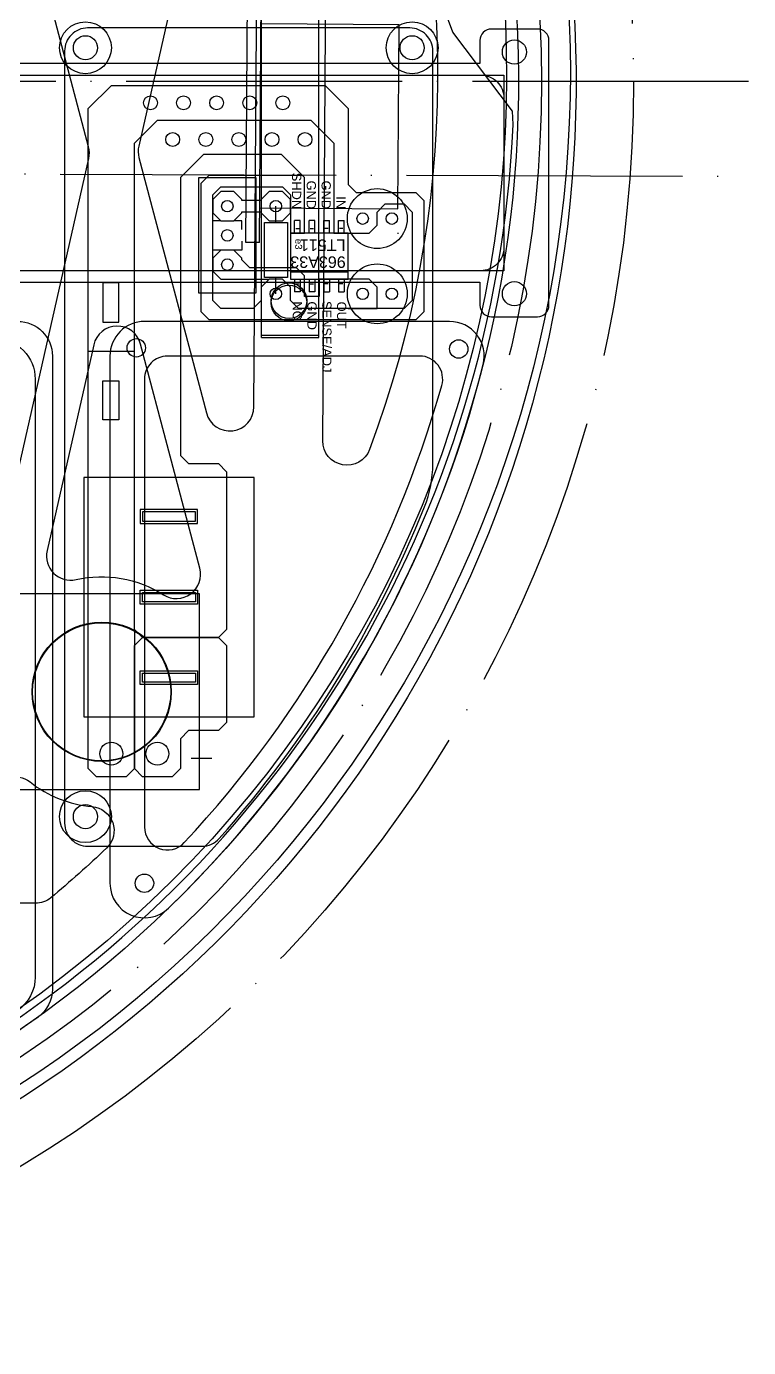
# Model space of a CAD drawing. Header units: inches. Extents: x 0 to 240, y 0 to 240.
# Drawn here: x 177.2 to 240, y 10 to 124.8 of the extents above; entities that cross this region are included whole.
import ezdxf

# ---------------------------------------------------------------- set-up
doc = ezdxf.new("R2010")
doc.units = ezdxf.units.IN
doc.header["$MEASUREMENT"] = 0
doc.linetypes.add('ACAD_ISO04W100', pattern=[30, 24, -3, 0, -3])
doc.linetypes.add('ACAD_ISO05W100', pattern=[33, 24, -3, 0, -3, 0, -3])
for name, color, linetype in [('Circuit', 30, 'Continuous'), ('Circuit注釈', 7, 'Continuous'), ('frame1', 7, 'Continuous'), ('frame2', 7, 'Continuous'), ('frame3', 7, 'Continuous'), ('frame4', 7, 'Continuous'), ('LineSensor', 4, 'Continuous'), ('Parts', 3, 'Continuous')]:
    doc.layers.add(name, color=color, linetype=linetype)
doc.styles.get("Standard").update_dxf_attribs({"font": 'arial.ttf'})

msp = doc.modelspace()

# ---------------------------------------------------------------- linework, layer by layer
at = {"color": 1, "linetype": 'ACAD_ISO04W100'}
for p, q in [((240, 120), (0, 120)), ((119.97, 112.15), (239.97, 111.76))]:
    msp.add_line(p, q, dxfattribs=at)
for radius in [110, 102]:
    msp.add_circle((120, 120), radius, dxfattribs=at)
at = {"layer": 'Circuit'}
for p, q in [((194.13, 107.9), (193.43, 107.9)), ((209.5, 106.82), (209.57, 106.82)), ((194.13, 105.36), (193.43, 105.36)), ((201.42, 101.32), (201.42, 102.82)), ((186.62, 96.55), (182.62, 96.55)), ((191.55, 61.22), (193.35, 61.22))]:
    msp.add_line(p, q, dxfattribs=at)
msp.add_lwpolyline([(212.56, 86.77), (212.56, 122.65, 0.414214), (210.56, 124.65), (182.56, 124.65, 0.414214), (180.56, 122.65), (180.56, 55.56, 0.414214), (182.56, 53.56), (192.5, 53.56, 0.214239), (194, 54.23, 0.086203), (211.84, 83.04, 0.095952)], format="xyb", close=True, dxfattribs=at)
for points in [[(186.62, 72.4), (186.62, 60.3), (185.92, 59.6), (183.32, 59.6), (182.62, 60.3), (182.62, 117.65), (184.62, 119.65), (203.19, 119.65), (205.19, 117.65), (205.19, 111.06), (205.89, 110.36), (211.07, 110.36), (211.77, 109.66), (211.77, 99.98), (211.07, 99.28), (193.13, 99.28), (192.43, 99.98), (192.43, 111.16), (193.13, 111.86), (200.19, 111.86), (201.22, 111.86)], [(195.97, 107.13), (195.97, 107.9), (195.27, 107.9)], [(195.97, 106.13), (195.97, 105.36), (195.27, 105.36)], [(205.19, 100.28), (207.73, 100.28), (207.73, 102.12), (207.03, 102.82), (202.69, 102.82), (202.69, 101.32), (201.42, 101.32), (201.42, 102.82), (201.42, 103.12), (200.72, 103.82), (196.67, 103.82), (195.97, 104.52), (195.97, 104.66), (195.27, 105.36), (194.13, 105.36), (193.43, 104.66), (193.43, 103.52), (194.13, 102.82), (195.97, 102.82), (198.35, 102.82)]]:
    msp.add_lwpolyline(points, dxfattribs=at)
for points in [[(207.73, 108.66), (208.43, 109.36), (210.07, 109.36), (210.77, 108.66), (210.77, 100.98), (210.07, 100.28), (200.89, 100.28), (200.19, 100.98), (200.19, 102.12), (199.49, 102.82), (198.35, 102.82), (197.65, 102.12), (197.65, 100.98), (196.95, 100.28), (194.13, 100.28), (193.43, 100.98), (193.43, 110.16), (194.13, 110.86), (199.49, 110.86), (200.19, 110.16), (200.19, 106.82), (201.42, 106.82), (201.42, 111.65), (199.42, 113.65), (192.62, 113.65), (190.62, 111.65), (190.62, 87.5), (191.32, 86.8), (193.92, 86.8), (194.62, 86.1), (194.62, 72.4), (193.92, 71.7), (187.32, 71.7), (186.62, 72.4), (186.62, 114.65), (188.62, 116.65), (201.96, 116.65), (203.96, 114.65), (203.96, 108.32), (203.96, 106.82), (207.03, 106.82), (207.73, 107.52)], [(197.65, 109.67), (195.97, 109.67), (195.97, 109.74), (195.27, 110.44), (194.13, 110.44), (193.43, 109.74), (193.43, 108.6), (194.13, 107.9), (195.27, 107.9), (195.97, 108.6), (195.97, 108.67), (197.65, 108.67), (197.65, 108.6), (198.35, 107.9), (199.49, 107.9), (200.19, 108.6), (200.19, 109.74), (199.49, 110.44), (198.35, 110.44), (197.65, 109.74)], [(183.88, 99.1), (185.28, 99.1), (185.28, 102.5), (183.88, 102.5)], [(183.88, 94), (185.28, 94), (185.28, 90.6), (183.88, 90.6)], [(192.12, 82.8), (187.12, 82.8), (187.12, 81.6), (192.12, 81.6)], [(192.12, 74.6), (187.12, 74.6), (187.12, 75.8), (192.12, 75.8)], [(190.62, 62.9), (190.62, 60.3), (189.92, 59.6), (187.32, 59.6), (186.62, 60.3), (186.62, 71), (187.32, 71.7), (193.92, 71.7), (194.62, 71), (194.62, 64.3), (193.92, 63.6), (191.32, 63.6)], [(192.12, 67.6), (187.12, 67.6), (187.12, 68.8), (192.12, 68.8)]]:
    msp.add_lwpolyline(points, close=True, dxfattribs=at)
for centre, radius in [((182.37, 122.93), 2.25), ((210.76, 122.93), 2.25), ((182.37, 122.93), 1.05), ((210.76, 122.93), 1.05), ((188.02, 118.15), 0.6), ((190.89, 118.15), 0.6), ((193.77, 118.15), 0.6), ((196.65, 118.15), 0.6), ((199.52, 118.15), 0.6), ((189.95, 114.96), 0.6), ((192.83, 114.96), 0.6), ((195.7, 114.96), 0.6), ((198.58, 114.96), 0.6), ((201.45, 114.96), 0.6), ((194.7, 109.17), 0.5), ((198.92, 109.17), 0.5), ((206.46, 108.09), 0.5), ((198.92, 101.55), 0.5), ((206.46, 101.55), 0.5), ((184.62, 61.6), 1), ((188.62, 61.6), 1), ((182.37, 56.13), 2.25), ((182.37, 56.13), 1.05)]:
    msp.add_circle(centre, radius, dxfattribs=at)
at = {"layer": 'Circuit', "color": 4}
for centre in [(209, 108.09), (194.7, 106.63), (209, 101.55)]:
    msp.add_circle(centre, 0.5, dxfattribs=at)
at = {"layer": 'Circuit', "color": 1}
msp.add_circle((194.7, 104.09), 0.5, dxfattribs=at)
at = {"layer": 'frame1'}
for points in [[(192.82, 195.65, -2.480883), (47.18, 195.65), (68.22, 195.65), (68.92, 194.95), (68.92, 186.35), (69.55, 185.34), (78.3, 180.96), (79.62, 180.65), (160.38, 180.65), (161.7, 180.96), (170.45, 185.34), (171.08, 186.35), (171.08, 194.95), (171.78, 195.65)], [(140.97, 43.73), (137.01, 43.73, -0.413991), (134.01, 46.73), (133.97, 96.15, -0.414436), (136.97, 99.15), (176.5, 99.15, -0.414214), (179.5, 96.15), (179.5, 41.15, -0.241809), (178.25, 38.72, -0.053764), (159.58, 28.17, -0.50824), (155.41, 30.63, 0.386122)], [(214.02, 99.15), (187.5, 99.15, 0.414214), (184.5, 96.15), (184.5, 50.34, 0.662499), (189.59, 48.18, 0.139064), (216.93, 95.41, 0.488999)], [(140.97, 45.23), (139.01, 45.23, -0.413991), (135.51, 48.73), (135.47, 94.15, -0.414436), (138.97, 97.65), (174.5, 97.65, -0.414214), (178, 94.15), (178, 42.19, -0.244661), (176.51, 39.32, -0.044331), (161.4, 30.62, -0.473226), (156.53, 32.98, 0.346497)], [(211.42, 96.15), (189.5, 96.15, 0.414214), (187.5, 94.15), (187.5, 55.23, 0.681001), (190.96, 53.87, 0.119199), (213.34, 93.6, 0.497439)]]:
    msp.add_lwpolyline(points, format="xyb", close=True, dxfattribs=at)
at = {"layer": 'frame1', "linetype": 'Continuous'}
msp.add_lwpolyline([(158.73, 105.56), (158.73, 118.56, -0.414214), (160.73, 120.56), (216.73, 120.56, -0.414214), (218.73, 118.56), (218.73, 105.56, -0.414214), (216.73, 103.56), (160.73, 103.56, -0.414214)], format="xyb", close=True, dxfattribs=at)
at = {"layer": 'frame1'}
for centre, radius in [((182.37, 122.93), 1.05), ((210.76, 122.93), 1.05), ((186.79, 96.86), 0.8), ((214.81, 96.76), 0.8), ((182.37, 56.13), 1.05), ((187.5, 50.34), 0.8)]:
    msp.add_circle(centre, radius, dxfattribs=at)
at = {"layer": 'frame1', "linetype": 'Continuous'}
for centre in [(219.65, 122.56), (219.65, 101.56)]:
    msp.add_circle(centre, 1.05, dxfattribs=at)
at = {"layer": 'frame2'}
for points in [[(192.82, 195.65, -2.480883), (47.18, 195.65), (68.22, 195.65), (68.92, 194.95), (68.92, 186.35), (69.55, 185.34), (78.3, 180.96), (79.62, 180.65), (160.38, 180.65), (161.7, 180.96), (170.45, 185.34), (171.08, 186.35), (171.08, 194.95), (171.78, 195.65)], [(172.25, 147.28), (185.57, 154.97, -0.414214), (188.3, 154.24), (196.54, 139.97, 0.414214), (216.35, 134.66), (216.16, 134.56, -0.534407), (219.14, 133.08, -0.289597), (174.34, 36.05, -0.594436), (171.25, 37.73), (171.25, 145.55, -0.267949)]]:
    msp.add_lwpolyline(points, format="xyb", close=True, dxfattribs=at)
at = {"layer": 'frame3'}
msp.add_lwpolyline([(223.69, 133.98, -0.339708), (158.99, 23.63), (158.38, 23.68), (157.05, 27.03), (156.8, 28.38), (156.83, 33.48), (157.47, 34.47, 0.011521), (161.4, 36.29), (162.7, 36.37), (169.27, 34.24), (170.3, 34.63, 0.253646), (219.54, 116.25), (219.48, 117.41), (214.3, 124.29), (213.82, 125.54, 0.011974), (213.48, 130.03), (214.04, 131.07), (218.48, 133.58), (219.78, 134.01), (223.35, 134.49)], format="xyb", close=True, dxfattribs=at)
at = {"layer": 'frame4'}
for points in [[(49.63, 190.31), (190.31, 190.31, -2.397779)], [(207.48, 152.13, -0.177776), (207.06, 88.03, -0.837903), (202.99, 88.78), (203.4, 151.43, -0.837903)], [(182.64, 114.31), (174.16, 146.38, 0.878465), (170.03, 145.84), (170.03, 76.4, 0.894282), (174.18, 75.93), (182.66, 113.31, 0.120945)], [(197.01, 91.73), (197.34, 141.19, 0.897225), (193.19, 141.67), (187, 114.39, 0.120945), (187.02, 113.39), (192.88, 91.21, 0.875577)], [(189.15, 75.41, 0.682933), (192.31, 77.72), (187.16, 97.19, 0.784209), (183.09, 97.12), (179.03, 79.24, 0.552405), (181.55, 76.72, -0.200743)], [(172.66, 51.16), (174.21, 57.96, -0.552405), (177.56, 59.14, 0.147718), (182.93, 57.01, -0.646184), (184.21, 53.4, -0.017464), (179.36, 49.08, -0.174916), (178.02, 48.6), (174.71, 48.6, -0.481145)]]:
    msp.add_lwpolyline(points, format="xyb", close=True, dxfattribs=at)
for centre, radius in [((200.06, 100.96), 1.55), ((183.78, 66.98), 6.05)]:
    msp.add_circle(centre, radius, dxfattribs=at)
at = {"layer": 'LineSensor'}
msp.add_lwpolyline([(216.65, 121.56), (164.65, 121.56), (164.65, 123.56, 0.414214), (163.65, 124.56), (159.65, 124.56, 0.414214), (157.65, 122.56), (157.65, 101.56, 0.414214), (159.65, 99.56), (163.65, 99.56, 0.414214), (164.65, 100.56), (164.65, 102.56), (216.65, 102.56), (216.65, 100.56, 0.414214), (217.65, 99.56), (221.65, 99.56, 0.414214), (222.65, 100.56), (222.65, 123.56, 0.414214), (221.65, 124.56), (217.65, 124.56, 0.414214), (216.65, 123.56)], format="xyb", close=True, dxfattribs=at)
at = {"layer": 'LineSensor', "linetype": 'Continuous'}
msp.add_lwpolyline([(158.73, 103.56), (158.73, 120.56), (218.73, 120.56), (218.73, 103.56)], close=True, dxfattribs=at)
for centre in [(219.65, 122.56), (219.65, 101.56)]:
    msp.add_circle(centre, 1.05, dxfattribs=at)
at = {"layer": 'Parts'}
for p, q in [((197.66, 97.96), (197.66, 159.46)), ((197.66, 97.76), (197.66, 159.26)), ((202.66, 97.96), (202.66, 159.46)), ((202.66, 97.76), (202.66, 159.26)), ((196.31, 106.02), (196.6, 151.02)), ((197.51, 106.01), (197.8, 151.01)), ((197.2, 111.63), (192.2, 111.63)), ((192.2, 111.63), (192.2, 101.63)), ((197.2, 101.63), (197.2, 111.63)), ((198.92, 107.76), (198.92, 109.17)), ((197.51, 106.01), (196.31, 106.02)), ((198.92, 101.55), (198.92, 102.96)), ((192.2, 101.63), (197.2, 101.63)), ((197.66, 97.96), (202.66, 97.96)), ((197.66, 97.76), (202.66, 97.76)), ((197.02, 85.6), (182.22, 85.6)), ((197.02, 85.6), (182.22, 85.6)), ((182.22, 85.6), (182.22, 64.8)), ((197.02, 64.8), (197.02, 85.6)), ((182.22, 64.8), (197.02, 64.8)), ((182.22, 64.8), (197.02, 64.8))]:
    msp.add_line(p, q, dxfattribs=at)
at = {"layer": 'Parts', "color": 82, "linetype": 'ACAD_ISO05W100'}
for p, q in [((201.03, 107.92), (200.54, 107.92)), ((200.54, 106.82), (200.54, 107.92)), ((201.03, 106.82), (201.03, 107.92)), ((202.3, 107.92), (201.81, 107.92)), ((201.81, 106.82), (201.81, 107.92)), ((202.3, 106.82), (202.3, 107.92)), ((203.08, 107.92), (203.57, 107.92)), ((203.08, 106.82), (203.08, 107.92)), ((203.57, 106.82), (203.57, 107.92)), ((204.35, 107.92), (204.84, 107.92)), ((204.35, 106.82), (204.35, 107.92)), ((204.84, 106.82), (204.84, 107.92)), ((205.19, 106.82), (200.19, 106.82)), ((200.19, 106.82), (200.19, 102.82)), ((200.64, 107.22), (200.93, 107.22)), ((201.91, 107.22), (202.2, 107.22)), ((203.47, 107.22), (203.18, 107.22)), ((204.74, 107.22), (204.45, 107.22)), ((205.19, 102.82), (205.19, 106.82)), ((205.19, 103.42), (200.19, 103.42)), ((205.19, 102.82), (205.19, 103.42)), ((200.19, 102.82), (205.19, 102.82)), ((200.54, 102.82), (200.54, 101.72)), ((200.64, 102.42), (200.93, 102.42)), ((201.03, 102.82), (201.03, 101.72)), ((201.81, 102.82), (201.81, 101.72)), ((201.91, 102.42), (202.2, 102.42)), ((202.3, 102.82), (202.3, 101.72)), ((203.08, 102.82), (203.08, 101.72)), ((203.47, 102.42), (203.18, 102.42)), ((203.57, 102.82), (203.57, 101.72)), ((204.35, 102.82), (204.35, 101.72)), ((204.74, 102.42), (204.45, 102.42)), ((204.84, 102.82), (204.84, 101.72)), ((201.03, 101.72), (200.54, 101.72)), ((202.3, 101.72), (201.81, 101.72)), ((203.08, 101.72), (203.57, 101.72)), ((204.35, 101.72), (204.84, 101.72))]:
    msp.add_line(p, q, dxfattribs=at)
at = {"layer": 'Parts'}
msp.add_lwpolyline([(197.53, 109.01), (209.53, 108.93), (209.58, 116.93), (209.63, 124.93), (197.63, 125.01)], dxfattribs=at)
for points in [[(197.92, 102.96), (197.92, 107.76), (198.92, 107.76), (199.92, 107.76), (199.92, 102.96)], [(191.92, 82.6), (187.32, 82.6), (187.32, 81.8), (191.92, 81.8)], [(175.28, 58.48), (192.28, 58.48), (192.28, 75.48), (175.28, 75.48)], [(191.92, 74.8), (187.32, 74.8), (187.32, 75.6), (191.92, 75.6)], [(191.92, 67.8), (187.32, 67.8), (187.32, 68.6), (191.92, 68.6)]]:
    msp.add_lwpolyline(points, close=True, dxfattribs=at)
for centre, radius in [((207.73, 108.09), 2.6), ((194.7, 109.17), 0.5), ((194.7, 106.63), 0.5), ((194.7, 104.09), 0.5), ((207.73, 101.55), 2.6), ((200.06, 100.96), 1.55), ((200.06, 100.76), 1.55), ((183.78, 66.98), 6)]:
    msp.add_circle(centre, radius, dxfattribs=at)

# ---------------------------------------------------------------- texts
at = {"layer": 'Circuit注釈', "char_height": 0.8, "attachment_point": 3, "rotation": 270}
for s, insert in [('{\\C0;SHDN}', (201.12, 108.91)), ('{\\C0;GND}', (202.4, 108.91)), ('{\\C0;GND}', (203.69, 108.91)), ('{\\C0;IN}', (204.97, 108.91)), ('{\\C0;NC}', (201.19, 99.28)), ('{\\C0;GND}', (202.46, 98.41)), ('{\\C0;SENSE/ADJ}', (203.75, 94.72)), ('{\\C0;OUT}', (205.03, 98.52))]:
    msp.add_mtext_dynamic_manual_height_columns(s, width=1.7119, gutter_width=1, heights=[0], dxfattribs=dict(at, insert=insert))
at = {"layer": 'Parts', "color": 82, "linetype": 'ACAD_ISO05W100'}
for s, width, heights, insert, char_height, attachment_point, rotation in [('{\\C0;e3}', 0.8573, [0], (201.2, 105.4), 0.6, 3, 270), ('{\\C0;LT511}', 0.9214, [0.311], (204.97, 106.29), 1, 7, 180), ('{\\C0;963A33}', 2.6202, [0], (204.99, 104.82), 1, 7, 180)]:
    msp.add_mtext_dynamic_manual_height_columns(s, width=width, gutter_width=1, heights=heights, dxfattribs=dict(at, insert=insert, char_height=char_height, attachment_point=attachment_point, rotation=rotation))

doc.saveas('drawing.dxf')
